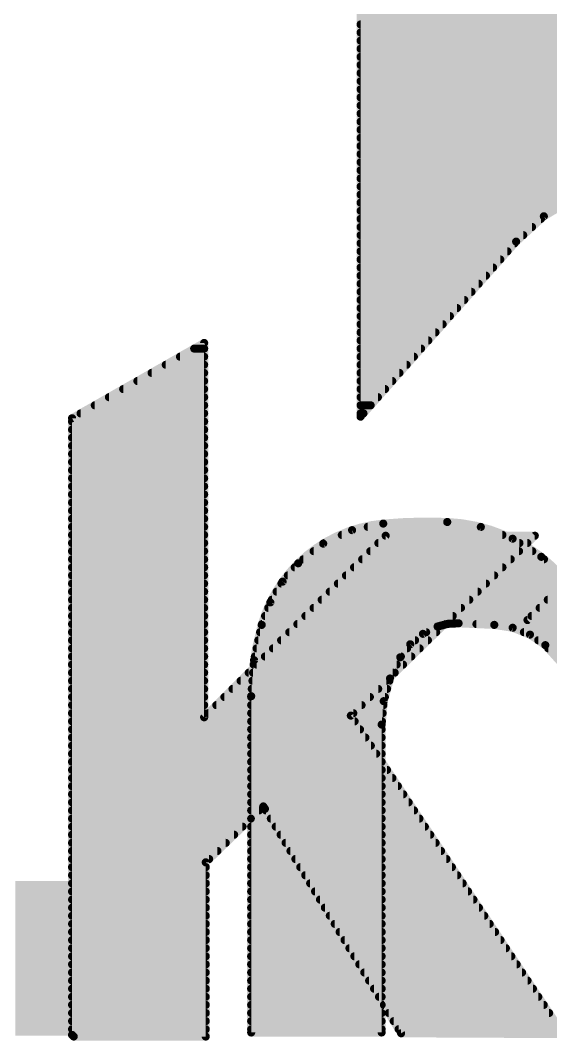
# Model space of a CAD drawing. Extents: x -19.1 to 53.5, y -15.6 to 59.8.
# Drawn here: x 23.036 to 24.698, y 53.381 to 56.579 of the extents above; entities that cross this region are included whole.
import ezdxf

# ---------------------------------------------------------------- set-up
doc = ezdxf.new("R2010")
doc.units = 0
doc.layers.add('21', color=41, linetype='CONTINUOUS')
doc.layers.add('22', color=40, linetype='CONTINUOUS')

# ---------------------------------------------------------------- blocks, each defined once
blk = doc.blocks.new('RECT')
blk.add_solid([(-0.5, -0.5), (0.5, -0.5), (-0.5, 0.5), (0.5, 0.5)])

msp = doc.modelspace()

# ---------------------------------------------------------------- linework, layer by layer
at = {"layer": '21', "const_width": 0.0254}
for points in [[(24.1021, 56.8528), (24.1021, 55.3364)], [(24.1021, 56.5912), (25.864, 56.5912)], [(24.1021, 56.5658), (25.8497, 56.5658)], [(24.1021, 56.5404), (25.8354, 56.5404)], [(24.1021, 56.515), (25.821, 56.515)], [(24.1021, 56.4896), (25.8067, 56.4896)], [(24.1021, 56.4642), (25.7924, 56.4642)], [(24.1021, 56.4388), (25.7769, 56.4388)], [(24.1021, 56.4134), (25.7566, 56.4134)], [(24.1021, 56.388), (25.7363, 56.388)], [(24.1021, 56.3626), (25.716, 56.3626)], [(24.1021, 56.3372), (25.6957, 56.3372)], [(24.1021, 56.3118), (25.6698, 56.3118)], [(24.1021, 56.2864), (25.6429, 56.2864)], [(24.1021, 56.261), (25.6159, 56.261)], [(24.1021, 56.2356), (25.5888, 56.2356)], [(24.1021, 56.2102), (25.5529, 56.2102)], [(24.1021, 56.1848), (25.5169, 56.1848)], [(24.1021, 56.1594), (25.4809, 56.1594)], [(24.1021, 56.134), (25.4321, 56.134)], [(24.1021, 56.1086), (25.38, 56.1086)], [(24.1021, 56.0832), (25.3109, 56.0832)], [(24.1021, 56.0578), (25.2199, 56.0578)], [(24.1021, 56.0324), (24.7987, 56.0324)], [(24.6765, 55.9646), (24.7777, 56.0248)], [(24.1021, 56.007), (24.7478, 56.007)], [(24.1021, 55.9816), (24.705, 55.9816)], [(24.1021, 55.9562), (24.6673, 55.9562)], [(24.5897, 55.8851), (24.6765, 55.9646)], [(24.1021, 55.9308), (24.6396, 55.9308)], [(24.1021, 55.9054), (24.6119, 55.9054)], [(24.1021, 55.3364), (24.5897, 55.8851)], [(24.1021, 55.88), (24.5852, 55.88)], [(24.1021, 55.8546), (24.5626, 55.8546)], [(24.1021, 55.8292), (24.54, 55.8292)], [(24.1021, 55.8038), (24.5175, 55.8038)], [(24.1021, 55.7784), (24.4949, 55.7784)], [(24.1021, 55.753), (24.4723, 55.753)], [(24.1021, 55.7276), (24.4497, 55.7276)], [(24.1021, 55.7022), (24.4272, 55.7022)], [(24.1021, 55.6768), (24.4046, 55.6768)], [(24.1021, 55.6514), (24.382, 55.6514)], [(24.1021, 55.626), (24.3595, 55.626)], [(24.1021, 55.6006), (24.3369, 55.6006)], [(24.1021, 55.5752), (24.3143, 55.5752)], [(23.1978, 55.3314), (23.6118, 55.5676)], [(23.5806, 55.5498), (23.6118, 55.5498)], [(23.6118, 55.5676), (23.6118, 54.3941)], [(24.1021, 55.5498), (24.2917, 55.5498)], [(23.5361, 55.5244), (23.6118, 55.5244)], [(24.1021, 55.5244), (24.2692, 55.5244)], [(23.447, 55.4736), (23.6118, 55.4736)], [(23.4916, 55.499), (23.6118, 55.499)], [(24.1021, 55.499), (24.2466, 55.499)], [(24.1021, 55.4736), (24.224, 55.4736)], [(23.4025, 55.4482), (23.6118, 55.4482)], [(24.1021, 55.4482), (24.2015, 55.4482)], [(23.358, 55.4228), (23.6118, 55.4228)], [(24.1021, 55.4228), (24.1789, 55.4228)], [(23.3135, 55.3974), (23.6118, 55.3974)], [(24.1021, 55.3974), (24.1563, 55.3974)], [(23.2244, 55.3466), (23.6118, 55.3466)], [(23.269, 55.372), (23.6118, 55.372)], [(24.1021, 55.372), (24.1337, 55.372)], [(24.1021, 55.3466), (24.1112, 55.3466)], [(23.1978, 53.3984), (23.1978, 55.3314)], [(23.1978, 55.3212), (23.6118, 55.3212)], [(23.1978, 55.2958), (23.6118, 55.2958)], [(23.1978, 55.2704), (23.6118, 55.2704)], [(23.1978, 55.245), (23.6118, 55.245)], [(23.1978, 55.2196), (23.6118, 55.2196)], [(23.1978, 55.1942), (23.6118, 55.1942)], [(23.1978, 55.1688), (23.6118, 55.1688)], [(23.1978, 55.1434), (23.6118, 55.1434)], [(23.1978, 55.118), (23.6118, 55.118)], [(23.1978, 55.0926), (23.6118, 55.0926)], [(23.1978, 55.0672), (23.6118, 55.0672)], [(23.1978, 55.0418), (23.6118, 55.0418)], [(23.1978, 55.0164), (23.6118, 55.0164)], [(23.1978, 54.991), (23.6118, 54.991)], [(23.1978, 54.9656), (23.6118, 54.9656)], [(23.6118, 54.3941), (24.1808, 54.9631)], [(24.6482, 54.9631), (24.0716, 54.3992)], [(24.1808, 54.9631), (24.6482, 54.9631)], [(24.6253, 54.6989), (24.892, 54.9656)], [(23.1978, 54.9402), (23.6118, 54.9402)], [(24.1579, 54.9402), (24.6248, 54.9402)], [(23.1978, 54.9148), (23.6118, 54.9148)], [(24.1325, 54.9148), (24.5988, 54.9148)], [(23.1978, 54.8894), (23.6118, 54.8894)], [(24.1071, 54.8894), (24.5728, 54.8894)], [(23.1978, 54.864), (23.6118, 54.864)], [(23.1978, 54.8386), (23.6118, 54.8386)], [(24.0563, 54.8386), (24.5209, 54.8386)], [(24.0817, 54.864), (24.5469, 54.864)], [(23.1978, 54.8132), (23.6118, 54.8132)], [(24.0309, 54.8132), (24.4949, 54.8132)], [(23.1978, 54.7878), (23.6118, 54.7878)], [(24.0055, 54.7878), (24.469, 54.7878)], [(23.1978, 54.7624), (23.6118, 54.7624)], [(23.9801, 54.7624), (24.443, 54.7624)], [(24.6888, 54.7624), (25.7404, 54.7624)], [(23.1978, 54.737), (23.6118, 54.737)], [(23.1978, 54.7116), (23.6118, 54.7116)], [(23.9293, 54.7116), (24.391, 54.7116)], [(23.9547, 54.737), (24.417, 54.737)], [(24.638, 54.7116), (25.7404, 54.7116)], [(24.6634, 54.737), (25.7404, 54.737)], [(23.1978, 54.6862), (23.6118, 54.6862)], [(23.9039, 54.6862), (24.3651, 54.6862)], [(25.0241, 54.6964), (24.6253, 54.6989)], [(23.1978, 54.6608), (23.6118, 54.6608)], [(23.8785, 54.6608), (24.3391, 54.6608)], [(23.1978, 54.6354), (23.6118, 54.6354)], [(23.1978, 54.61), (23.6118, 54.61)], [(23.8277, 54.61), (24.2872, 54.61)], [(23.8531, 54.6354), (24.3131, 54.6354)], [(23.1978, 54.5846), (23.6118, 54.5846)], [(23.8023, 54.5846), (24.2612, 54.5846)], [(23.1978, 54.5592), (23.6118, 54.5592)], [(23.7769, 54.5592), (24.2352, 54.5592)], [(23.1978, 54.5338), (23.6118, 54.5338)], [(23.7515, 54.5338), (24.2092, 54.5338)], [(23.1978, 54.5084), (23.6118, 54.5084)], [(23.1978, 54.483), (23.6118, 54.483)], [(23.7007, 54.483), (24.1573, 54.483)], [(23.7261, 54.5084), (24.1833, 54.5084)], [(23.1978, 54.4576), (23.6118, 54.4576)], [(23.6753, 54.4576), (24.1313, 54.4576)], [(23.1978, 54.4322), (23.6118, 54.4322)], [(23.6499, 54.4322), (24.1053, 54.4322)], [(23.1978, 54.4068), (23.6118, 54.4068)], [(23.6245, 54.4068), (24.0794, 54.4068)], [(24.0716, 54.3992), (24.7371, 53.401)], [(23.1978, 54.3814), (24.0835, 54.3814)], [(23.1978, 54.356), (24.1004, 54.356)], [(23.1978, 54.3306), (24.1173, 54.3306)], [(23.1978, 54.3052), (24.1343, 54.3052)], [(23.1978, 54.2798), (24.1512, 54.2798)], [(23.1978, 54.2544), (24.1681, 54.2544)], [(23.1978, 54.229), (24.1851, 54.229)], [(23.1978, 54.2036), (24.202, 54.2036)], [(23.1978, 54.1782), (24.2189, 54.1782)], [(23.1978, 54.1528), (24.2359, 54.1528)], [(23.1978, 54.1274), (24.2528, 54.1274)], [(23.1978, 54.102), (23.7842, 54.102)], [(23.7973, 54.1147), (23.6169, 53.9394)], [(23.8023, 54.1071), (23.7973, 54.1147)], [(24.2291, 53.4035), (23.8023, 54.1071)], [(23.8054, 54.102), (24.2697, 54.102)], [(23.1978, 54.0766), (23.7581, 54.0766)], [(23.8208, 54.0766), (24.2867, 54.0766)], [(23.1978, 54.0512), (23.732, 54.0512)], [(23.8362, 54.0512), (24.3036, 54.0512)], [(23.1978, 54.0258), (23.7058, 54.0258)], [(23.8516, 54.0258), (24.3205, 54.0258)], [(23.1978, 54.0004), (23.6797, 54.0004)], [(23.1978, 53.975), (23.6535, 53.975)], [(23.867, 54.0004), (24.3375, 54.0004)], [(23.8824, 53.975), (24.3544, 53.975)], [(23.1978, 53.9496), (23.6274, 53.9496)], [(23.6169, 53.9394), (23.6169, 53.3933)], [(23.8978, 53.9496), (24.3713, 53.9496)], [(23.1978, 53.9242), (23.6169, 53.9242)], [(23.9132, 53.9242), (24.3883, 53.9242)], [(23.1978, 53.8988), (23.6169, 53.8988)], [(23.9287, 53.8988), (24.4052, 53.8988)], [(23.1978, 53.8734), (23.6169, 53.8734)], [(23.1978, 53.848), (23.6169, 53.848)], [(23.9441, 53.8734), (24.4222, 53.8734)], [(23.9595, 53.848), (24.4391, 53.848)], [(23.1978, 53.8226), (23.6169, 53.8226)], [(23.9749, 53.8226), (24.456, 53.8226)], [(23.1978, 53.7972), (23.6169, 53.7972)], [(23.9903, 53.7972), (24.473, 53.7972)], [(23.1978, 53.7718), (23.6169, 53.7718)], [(23.1978, 53.7464), (23.6169, 53.7464)], [(24.0057, 53.7718), (24.4899, 53.7718)], [(24.0211, 53.7464), (24.5068, 53.7464)], [(23.1978, 53.721), (23.6169, 53.721)], [(24.0365, 53.721), (24.5238, 53.721)], [(23.1978, 53.6956), (23.6169, 53.6956)], [(24.0519, 53.6956), (24.5407, 53.6956)], [(23.1978, 53.6702), (23.6169, 53.6702)], [(24.0673, 53.6702), (24.5576, 53.6702)], [(23.1978, 53.6448), (23.6169, 53.6448)], [(23.1978, 53.6194), (23.6169, 53.6194)], [(24.0827, 53.6448), (24.5746, 53.6448)], [(24.0981, 53.6194), (24.5915, 53.6194)], [(23.1978, 53.594), (23.6169, 53.594)], [(24.1135, 53.594), (24.6084, 53.594)], [(23.1978, 53.5686), (23.6169, 53.5686)], [(24.129, 53.5686), (24.6254, 53.5686)], [(23.1978, 53.5432), (23.6169, 53.5432)], [(24.1444, 53.5432), (24.6423, 53.5432)], [(23.1978, 53.5178), (23.6169, 53.5178)], [(23.1978, 53.4924), (23.6169, 53.4924)], [(24.1598, 53.5178), (24.6592, 53.5178)], [(24.1752, 53.4924), (24.6762, 53.4924)], [(23.1978, 53.467), (23.6169, 53.467)], [(24.1906, 53.467), (24.6931, 53.467)], [(23.1978, 53.4416), (23.6169, 53.4416)], [(24.206, 53.4416), (24.71, 53.4416)], [(23.1978, 53.4162), (23.6169, 53.4162)], [(23.2029, 53.3933), (23.1978, 53.3984)], [(24.2214, 53.4162), (24.727, 53.4162)], [(24.7371, 53.401), (24.2291, 53.4035)], [(23.6169, 53.3933), (23.2029, 53.3933)]]:
    msp.add_lwpolyline(points, dxfattribs=at)
at = {"layer": '21', "const_width": 0.0127}
for points in [[(24.1021, 56.5722, 1), (24.1021, 56.5595)], [(24.1021, 56.5468, 1), (24.1021, 56.5341)], [(24.1021, 56.5213, 1), (24.1021, 56.5087)], [(24.1021, 56.496, 1), (24.1021, 56.4833)], [(24.1021, 56.4706, 1), (24.1021, 56.4579)], [(24.1021, 56.4451, 1), (24.1021, 56.4325)], [(24.1021, 56.4198, 1), (24.1021, 56.4071)], [(24.1021, 56.3944, 1), (24.1021, 56.3817)], [(24.1021, 56.3689, 1), (24.1021, 56.3563)], [(24.1021, 56.3436, 1), (24.1021, 56.3309)], [(24.1021, 56.3182, 1), (24.1021, 56.3055)], [(24.1021, 56.2927, 1), (24.1021, 56.2801)], [(24.1021, 56.2674, 1), (24.1021, 56.2547)], [(24.1021, 56.242, 1), (24.1021, 56.2293)], [(24.1021, 56.2165, 1), (24.1021, 56.2039)], [(24.1021, 56.1912, 1), (24.1021, 56.1785)], [(24.1021, 56.1658, 1), (24.1021, 56.1531)], [(24.1021, 56.1403, 1), (24.1021, 56.1277)], [(24.1021, 56.115, 1), (24.1021, 56.1023)], [(24.1021, 56.0896, 1), (24.1021, 56.0769)], [(24.1021, 56.0641, 1), (24.1021, 56.0515)], [(24.1021, 56.0388, 1), (24.1021, 56.0261)], [(24.1021, 56.0134, 1), (24.1021, 56.0007)], [(24.1021, 55.9879, 1), (24.1021, 55.9753)], [(24.1021, 55.9626, 1), (24.1021, 55.9499)], [(24.6673, 55.9499, 1), (24.6673, 55.9626)], [(24.6733, 55.9701, 1), (24.6798, 55.9592)], [(24.6808, 55.9599, 1), (24.6722, 55.9693)], [(24.1021, 55.9372, 1), (24.1021, 55.9245)], [(24.6396, 55.9245, 1), (24.6396, 55.9372)], [(24.1021, 55.9117, 1), (24.1021, 55.8991)], [(24.6119, 55.8991, 1), (24.6119, 55.9117)], [(24.1021, 55.8864, 1), (24.1021, 55.8737)], [(24.5854, 55.8898, 1), (24.594, 55.8804)], [(24.5944, 55.8809, 1), (24.585, 55.8893)], [(24.5852, 55.8737, 1), (24.5852, 55.8864)], [(24.1021, 55.861, 1), (24.1021, 55.8483)], [(24.1021, 55.8355, 1), (24.1021, 55.8229)], [(24.54, 55.8229, 1), (24.54, 55.8355)], [(24.5626, 55.8483, 1), (24.5626, 55.861)], [(24.1021, 55.8102, 1), (24.1021, 55.7975)], [(24.5175, 55.7975, 1), (24.5175, 55.8102)], [(24.1021, 55.7848, 1), (24.1021, 55.7721)], [(24.4949, 55.7721, 1), (24.4949, 55.7848)], [(24.1021, 55.7593, 1), (24.1021, 55.7467)], [(24.4723, 55.7467, 1), (24.4723, 55.7593)], [(24.1021, 55.734, 1), (24.1021, 55.7213)], [(24.1021, 55.7086, 1), (24.1021, 55.6959)], [(24.4272, 55.6959, 1), (24.4272, 55.7086)], [(24.4497, 55.7213, 1), (24.4497, 55.734)], [(24.1021, 55.6831, 1), (24.1021, 55.6705)], [(24.4046, 55.6705, 1), (24.4046, 55.6831)], [(24.1021, 55.6578, 1), (24.1021, 55.6451)], [(24.382, 55.6451, 1), (24.382, 55.6578)], [(24.1021, 55.6324, 1), (24.1021, 55.6197)], [(24.1021, 55.6069, 1), (24.1021, 55.5943)], [(24.3369, 55.5943, 1), (24.3369, 55.6069)], [(24.3595, 55.6197, 1), (24.3595, 55.6324)], [(24.1021, 55.5816, 1), (24.1021, 55.5689)], [(24.3143, 55.5689, 1), (24.3143, 55.5816)], [(23.5806, 55.5562, 1), (23.5806, 55.5435)], [(23.6182, 55.5676, 1), (23.6055, 55.5676)], [(23.6149, 55.5621, 1), (23.6087, 55.5731)], [(23.6118, 55.5435, 1), (23.6118, 55.5562)], [(24.1021, 55.5562, 1), (24.1021, 55.5435)], [(24.2917, 55.5435, 1), (24.2917, 55.5562)], [(23.5361, 55.5307, 1), (23.5361, 55.5181)], [(23.6118, 55.5181, 1), (23.6118, 55.5307)], [(24.1021, 55.5307, 1), (24.1021, 55.5181)], [(24.2692, 55.5181, 1), (24.2692, 55.5307)], [(23.447, 55.48, 1), (23.447, 55.4673)], [(23.4916, 55.5053, 1), (23.4916, 55.4927)], [(23.6118, 55.4927, 1), (23.6118, 55.5053)], [(23.6118, 55.4673, 1), (23.6118, 55.48)], [(24.1021, 55.5053, 1), (24.1021, 55.4927)], [(24.1021, 55.48, 1), (24.1021, 55.4673)], [(24.224, 55.4673, 1), (24.224, 55.48)], [(24.2466, 55.4927, 1), (24.2466, 55.5053)], [(23.4025, 55.4545, 1), (23.4025, 55.4419)], [(23.6118, 55.4419, 1), (23.6118, 55.4545)], [(24.1021, 55.4545, 1), (24.1021, 55.4419)], [(24.2015, 55.4419, 1), (24.2015, 55.4545)], [(23.358, 55.4291, 1), (23.358, 55.4165)], [(23.6118, 55.4165, 1), (23.6118, 55.4291)], [(24.1021, 55.4291, 1), (24.1021, 55.4165)], [(24.1789, 55.4165, 1), (24.1789, 55.4291)], [(23.3135, 55.4038, 1), (23.3135, 55.3911)], [(23.6118, 55.3911, 1), (23.6118, 55.4038)], [(24.1021, 55.4038, 1), (24.1021, 55.3911)], [(24.1563, 55.3911, 1), (24.1563, 55.4038)], [(23.2244, 55.3529, 1), (23.2244, 55.3403)], [(23.269, 55.3783, 1), (23.269, 55.3657)], [(23.6118, 55.3657, 1), (23.6118, 55.3783)], [(23.6118, 55.3403, 1), (23.6118, 55.3529)], [(24.1021, 55.3783, 1), (24.1021, 55.3657)], [(24.1021, 55.3529, 1), (24.1021, 55.3403)], [(24.1112, 55.3403, 1), (24.1112, 55.3529)], [(24.1337, 55.3657, 1), (24.1337, 55.3783)], [(23.2042, 55.3314, 1), (23.1914, 55.3314)], [(23.1947, 55.3369, 1), (23.2009, 55.3259)], [(23.1978, 55.3276, 1), (23.1978, 55.3149)], [(23.6118, 55.3149, 1), (23.6118, 55.3276)], [(24.0957, 55.3364, 1), (24.1085, 55.3364)], [(24.0974, 55.3406, 1), (24.1068, 55.3322)], [(23.1978, 55.3021, 1), (23.1978, 55.2895)], [(23.6118, 55.2895, 1), (23.6118, 55.3021)], [(23.1978, 55.2767, 1), (23.1978, 55.2641)], [(23.6118, 55.2641, 1), (23.6118, 55.2767)], [(23.1978, 55.2514, 1), (23.1978, 55.2387)], [(23.1978, 55.2259, 1), (23.1978, 55.2133)], [(23.6118, 55.2387, 1), (23.6118, 55.2514)], [(23.6118, 55.2133, 1), (23.6118, 55.2259)], [(23.1978, 55.2005, 1), (23.1978, 55.1879)], [(23.6118, 55.1879, 1), (23.6118, 55.2005)], [(23.1978, 55.1752, 1), (23.1978, 55.1625)], [(23.6118, 55.1625, 1), (23.6118, 55.1752)], [(23.1978, 55.1497, 1), (23.1978, 55.1371)], [(23.6118, 55.1371, 1), (23.6118, 55.1497)], [(23.1978, 55.099, 1), (23.1978, 55.0863)], [(23.1978, 55.1243, 1), (23.1978, 55.1117)], [(23.6118, 55.1117, 1), (23.6118, 55.1243)], [(23.6118, 55.0863, 1), (23.6118, 55.099)], [(23.1978, 55.0735, 1), (23.1978, 55.0609)], [(23.6118, 55.0609, 1), (23.6118, 55.0735)], [(23.1978, 55.0481, 1), (23.1978, 55.0355)], [(23.6118, 55.0355, 1), (23.6118, 55.0481)], [(23.1978, 55.0228, 1), (23.1978, 55.0101)], [(23.6118, 55.0101, 1), (23.6118, 55.0228)], [(23.1978, 54.9973, 1), (23.1978, 54.9847)], [(23.1978, 54.9719, 1), (23.1978, 54.9593)], [(23.6118, 54.9847, 1), (23.6118, 54.9973)], [(23.6118, 54.9593, 1), (23.6118, 54.9719)], [(24.1808, 54.9695, 1), (24.1808, 54.9568)], [(24.1853, 54.9586, 1), (24.1763, 54.9676)], [(24.6526, 54.9586, 1), (24.6438, 54.9676)], [(24.6482, 54.9568, 1), (24.6482, 54.9695)], [(23.1978, 54.9466, 1), (23.1978, 54.9339)], [(23.6118, 54.9339, 1), (23.6118, 54.9466)], [(24.1579, 54.9466, 1), (24.1579, 54.9339)], [(24.6248, 54.9339, 1), (24.6248, 54.9466)], [(23.1978, 54.9211, 1), (23.1978, 54.9085)], [(23.6118, 54.9085, 1), (23.6118, 54.9211)], [(24.1325, 54.9211, 1), (24.1325, 54.9085)], [(24.5988, 54.9085, 1), (24.5988, 54.9211)], [(23.1978, 54.8957, 1), (23.1978, 54.8831)], [(23.6118, 54.8831, 1), (23.6118, 54.8957)], [(24.1071, 54.8957, 1), (24.1071, 54.8831)], [(24.5728, 54.8831, 1), (24.5728, 54.8957)], [(23.1978, 54.8704, 1), (23.1978, 54.8577)], [(23.1978, 54.8449, 1), (23.1978, 54.8323)], [(23.6118, 54.8577, 1), (23.6118, 54.8704)], [(23.6118, 54.8323, 1), (23.6118, 54.8449)], [(24.0563, 54.8449, 1), (24.0563, 54.8323)], [(24.0817, 54.8704, 1), (24.0817, 54.8577)], [(24.5209, 54.8323, 1), (24.5209, 54.8449)], [(24.5469, 54.8577, 1), (24.5469, 54.8704)], [(23.1978, 54.8195, 1), (23.1978, 54.8069)], [(23.6118, 54.8069, 1), (23.6118, 54.8195)], [(24.0309, 54.8195, 1), (24.0309, 54.8069)], [(24.4949, 54.8069, 1), (24.4949, 54.8195)], [(23.1978, 54.7942, 1), (23.1978, 54.7815)], [(23.6118, 54.7815, 1), (23.6118, 54.7942)], [(24.0055, 54.7942, 1), (24.0055, 54.7815)], [(24.469, 54.7815, 1), (24.469, 54.7942)], [(23.1978, 54.7687, 1), (23.1978, 54.7561)], [(23.6118, 54.7561, 1), (23.6118, 54.7687)], [(23.9801, 54.7687, 1), (23.9801, 54.7561)], [(24.443, 54.7561, 1), (24.443, 54.7687)], [(24.6888, 54.7687, 1), (24.6888, 54.7561)], [(23.1978, 54.718, 1), (23.1978, 54.7053)], [(23.1978, 54.7433, 1), (23.1978, 54.7307)], [(23.6118, 54.7307, 1), (23.6118, 54.7433)], [(23.6118, 54.7053, 1), (23.6118, 54.718)], [(23.9293, 54.718, 1), (23.9293, 54.7053)], [(23.9547, 54.7433, 1), (23.9547, 54.7307)], [(24.391, 54.7053, 1), (24.391, 54.718)], [(24.417, 54.7307, 1), (24.417, 54.7433)], [(24.638, 54.718, 1), (24.638, 54.7053)], [(24.6634, 54.7433, 1), (24.6634, 54.7307)], [(23.1978, 54.6925, 1), (23.1978, 54.6799)], [(23.6118, 54.6799, 1), (23.6118, 54.6925)], [(23.9039, 54.6925, 1), (23.9039, 54.6799)], [(24.3651, 54.6799, 1), (24.3651, 54.6925)], [(24.6253, 54.7052, 1), (24.6253, 54.6926)], [(24.6208, 54.7034, 1), (24.6298, 54.6944)], [(23.1978, 54.6671, 1), (23.1978, 54.6545)], [(23.6118, 54.6545, 1), (23.6118, 54.6671)], [(23.8785, 54.6671, 1), (23.8785, 54.6545)], [(24.3391, 54.6545, 1), (24.3391, 54.6671)], [(23.1978, 54.6418, 1), (23.1978, 54.6291)], [(23.1978, 54.6163, 1), (23.1978, 54.6037)], [(23.6118, 54.6291, 1), (23.6118, 54.6418)], [(23.6118, 54.6037, 1), (23.6118, 54.6163)], [(23.8277, 54.6163, 1), (23.8277, 54.6037)], [(23.8531, 54.6418, 1), (23.8531, 54.6291)], [(24.2872, 54.6037, 1), (24.2872, 54.6163)], [(24.3131, 54.6291, 1), (24.3131, 54.6418)], [(23.1978, 54.5909, 1), (23.1978, 54.5783)], [(23.6118, 54.5783, 1), (23.6118, 54.5909)], [(23.8023, 54.5909, 1), (23.8023, 54.5783)], [(24.2612, 54.5783, 1), (24.2612, 54.5909)], [(23.1978, 54.5656, 1), (23.1978, 54.5529)], [(23.6118, 54.5529, 1), (23.6118, 54.5656)], [(23.7769, 54.5656, 1), (23.7769, 54.5529)], [(24.2352, 54.5529, 1), (24.2352, 54.5656)], [(23.1978, 54.5401, 1), (23.1978, 54.5275)], [(23.6118, 54.5275, 1), (23.6118, 54.5401)], [(23.7515, 54.5401, 1), (23.7515, 54.5275)], [(24.2092, 54.5275, 1), (24.2092, 54.5401)], [(23.1978, 54.4894, 1), (23.1978, 54.4767)], [(23.1978, 54.5147, 1), (23.1978, 54.5021)], [(23.6118, 54.5021, 1), (23.6118, 54.5147)], [(23.6118, 54.4767, 1), (23.6118, 54.4894)], [(23.7007, 54.4894, 1), (23.7007, 54.4767)], [(23.7261, 54.5147, 1), (23.7261, 54.5021)], [(24.1573, 54.4767, 1), (24.1573, 54.4894)], [(24.1833, 54.5021, 1), (24.1833, 54.5147)], [(23.1978, 54.4639, 1), (23.1978, 54.4513)], [(23.6118, 54.4513, 1), (23.6118, 54.4639)], [(23.6753, 54.4639, 1), (23.6753, 54.4513)], [(24.1313, 54.4513, 1), (24.1313, 54.4639)], [(23.1978, 54.4385, 1), (23.1978, 54.4259)], [(23.6118, 54.4259, 1), (23.6118, 54.4385)], [(23.6499, 54.4385, 1), (23.6499, 54.4259)], [(24.1053, 54.4259, 1), (24.1053, 54.4385)], [(23.1978, 54.4132, 1), (23.1978, 54.4005)], [(23.6073, 54.3986, 1), (23.6163, 54.3896)], [(23.6055, 54.3941, 1), (23.6182, 54.3941)], [(23.6118, 54.4005, 1), (23.6118, 54.4132)], [(23.6245, 54.4132, 1), (23.6245, 54.4005)], [(24.0769, 54.4027, 1), (24.0663, 54.3957)], [(24.0672, 54.4037, 1), (24.076, 54.3947)], [(24.0794, 54.4005, 1), (24.0794, 54.4132)], [(23.1978, 54.3877, 1), (23.1978, 54.3751)], [(23.1978, 54.3623, 1), (23.1978, 54.3497)], [(24.0835, 54.3751, 1), (24.0835, 54.3877)], [(24.1004, 54.3497, 1), (24.1004, 54.3623)], [(23.1978, 54.337, 1), (23.1978, 54.3243)], [(24.1173, 54.3243, 1), (24.1173, 54.337)], [(23.1978, 54.3115, 1), (23.1978, 54.2989)], [(24.1343, 54.2989, 1), (24.1343, 54.3115)], [(23.1978, 54.2861, 1), (23.1978, 54.2735)], [(24.1512, 54.2735, 1), (24.1512, 54.2861)], [(23.1978, 54.2608, 1), (23.1978, 54.2481)], [(23.1978, 54.2353, 1), (23.1978, 54.2227)], [(24.1681, 54.2481, 1), (24.1681, 54.2608)], [(24.1851, 54.2227, 1), (24.1851, 54.2353)], [(23.1978, 54.2099, 1), (23.1978, 54.1973)], [(24.202, 54.1973, 1), (24.202, 54.2099)], [(23.1978, 54.1846, 1), (23.1978, 54.1719)], [(24.2189, 54.1719, 1), (24.2189, 54.1846)], [(23.1978, 54.1591, 1), (23.1978, 54.1465)], [(24.2359, 54.1465, 1), (24.2359, 54.1591)], [(23.1978, 54.1084, 1), (23.1978, 54.0957)], [(23.1978, 54.1337, 1), (23.1978, 54.1211)], [(23.7842, 54.0957, 1), (23.7842, 54.1084)], [(23.8026, 54.1182, 1), (23.792, 54.1112)], [(23.8017, 54.1101, 1), (23.7929, 54.1193)], [(23.8077, 54.1104, 1), (23.7969, 54.1038)], [(23.797, 54.1036, 1), (23.8076, 54.1106)], [(23.8054, 54.1084, 1), (23.8054, 54.0957)], [(24.2528, 54.1211, 1), (24.2528, 54.1337)], [(24.2697, 54.0957, 1), (24.2697, 54.1084)], [(23.1978, 54.0829, 1), (23.1978, 54.0703)], [(23.7581, 54.0703, 1), (23.7581, 54.0829)], [(23.8208, 54.0829, 1), (23.8208, 54.0703)], [(24.2867, 54.0703, 1), (24.2867, 54.0829)], [(23.1978, 54.0575, 1), (23.1978, 54.0449)], [(23.732, 54.0449, 1), (23.732, 54.0575)], [(23.8362, 54.0575, 1), (23.8362, 54.0449)], [(24.3036, 54.0449, 1), (24.3036, 54.0575)], [(23.1978, 54.0322, 1), (23.1978, 54.0195)], [(23.7058, 54.0195, 1), (23.7058, 54.0322)], [(23.8516, 54.0322, 1), (23.8516, 54.0195)], [(24.3205, 54.0195, 1), (24.3205, 54.0322)], [(23.1978, 54.0067, 1), (23.1978, 53.9941)], [(23.1978, 53.9813, 1), (23.1978, 53.9687)], [(23.6535, 53.9687, 1), (23.6535, 53.9813)], [(23.6797, 53.9941, 1), (23.6797, 54.0067)], [(23.867, 54.0067, 1), (23.867, 53.9941)], [(23.8824, 53.9813, 1), (23.8824, 53.9687)], [(24.3375, 53.9941, 1), (24.3375, 54.0067)], [(24.3544, 53.9687, 1), (24.3544, 53.9813)], [(23.1978, 53.956, 1), (23.1978, 53.9433)], [(23.6233, 53.9394, 1), (23.6105, 53.9394)], [(23.6125, 53.944, 1), (23.6213, 53.9348)], [(23.6274, 53.9433, 1), (23.6274, 53.956)], [(23.8978, 53.956, 1), (23.8978, 53.9433)], [(24.3713, 53.9433, 1), (24.3713, 53.956)], [(23.1978, 53.9306, 1), (23.1978, 53.9179)], [(23.6169, 53.9179, 1), (23.6169, 53.9306)], [(23.9132, 53.9306, 1), (23.9132, 53.9179)], [(24.3883, 53.9179, 1), (24.3883, 53.9306)], [(23.1978, 53.9051, 1), (23.1978, 53.8925)], [(23.6169, 53.8925, 1), (23.6169, 53.9051)], [(23.9287, 53.9051, 1), (23.9287, 53.8925)], [(24.4052, 53.8925, 1), (24.4052, 53.9051)], [(23.1978, 53.8798, 1), (23.1978, 53.8671)], [(23.1978, 53.8544, 1), (23.1978, 53.8417)], [(23.6169, 53.8671, 1), (23.6169, 53.8798)], [(23.6169, 53.8417, 1), (23.6169, 53.8544)], [(23.9441, 53.8798, 1), (23.9441, 53.8671)], [(23.9595, 53.8544, 1), (23.9595, 53.8417)], [(24.4222, 53.8671, 1), (24.4222, 53.8798)], [(24.4391, 53.8417, 1), (24.4391, 53.8544)], [(23.1978, 53.8289, 1), (23.1978, 53.8163)], [(23.6169, 53.8163, 1), (23.6169, 53.8289)], [(23.9749, 53.8289, 1), (23.9749, 53.8163)], [(24.456, 53.8163, 1), (24.456, 53.8289)], [(23.1978, 53.8036, 1), (23.1978, 53.7909)], [(23.6169, 53.7909, 1), (23.6169, 53.8036)], [(23.9903, 53.8036, 1), (23.9903, 53.7909)], [(24.473, 53.7909, 1), (24.473, 53.8036)], [(23.1978, 53.7782, 1), (23.1978, 53.7655)], [(23.1978, 53.7527, 1), (23.1978, 53.7401)], [(23.6169, 53.7655, 1), (23.6169, 53.7782)], [(23.6169, 53.7401, 1), (23.6169, 53.7527)], [(24.0057, 53.7782, 1), (24.0057, 53.7655)], [(24.0211, 53.7527, 1), (24.0211, 53.7401)], [(24.4899, 53.7655, 1), (24.4899, 53.7782)], [(24.5068, 53.7401, 1), (24.5068, 53.7527)], [(23.1978, 53.7274, 1), (23.1978, 53.7147)], [(23.6169, 53.7147, 1), (23.6169, 53.7274)], [(24.0365, 53.7274, 1), (24.0365, 53.7147)], [(24.5238, 53.7147, 1), (24.5238, 53.7274)], [(23.1978, 53.702, 1), (23.1978, 53.6893)], [(23.6169, 53.6893, 1), (23.6169, 53.702)], [(24.0519, 53.702, 1), (24.0519, 53.6893)], [(24.5407, 53.6893, 1), (24.5407, 53.702)], [(23.1978, 53.6765, 1), (23.1978, 53.6639)], [(23.6169, 53.6639, 1), (23.6169, 53.6765)], [(24.0673, 53.6765, 1), (24.0673, 53.6639)], [(24.5576, 53.6639, 1), (24.5576, 53.6765)], [(23.1978, 53.6512, 1), (23.1978, 53.6385)], [(23.1978, 53.6258, 1), (23.1978, 53.6131)], [(23.6169, 53.6385, 1), (23.6169, 53.6512)], [(23.6169, 53.6131, 1), (23.6169, 53.6258)], [(24.0827, 53.6512, 1), (24.0827, 53.6385)], [(24.0981, 53.6258, 1), (24.0981, 53.6131)], [(24.5746, 53.6385, 1), (24.5746, 53.6512)], [(24.5915, 53.6131, 1), (24.5915, 53.6258)], [(23.1978, 53.6003, 1), (23.1978, 53.5877)], [(23.6169, 53.5877, 1), (23.6169, 53.6003)], [(24.1135, 53.6003, 1), (24.1135, 53.5877)], [(24.6084, 53.5877, 1), (24.6084, 53.6003)], [(23.1978, 53.575, 1), (23.1978, 53.5623)], [(23.6169, 53.5623, 1), (23.6169, 53.575)], [(24.129, 53.575, 1), (24.129, 53.5623)], [(24.6254, 53.5623, 1), (24.6254, 53.575)], [(23.1978, 53.5496, 1), (23.1978, 53.5369)], [(23.6169, 53.5369, 1), (23.6169, 53.5496)], [(24.1444, 53.5496, 1), (24.1444, 53.5369)], [(24.6423, 53.5369, 1), (24.6423, 53.5496)], [(23.1978, 53.4988, 1), (23.1978, 53.4861)], [(23.1978, 53.5241, 1), (23.1978, 53.5115)], [(23.6169, 53.5115, 1), (23.6169, 53.5241)], [(23.6169, 53.4861, 1), (23.6169, 53.4988)], [(24.1598, 53.5241, 1), (24.1598, 53.5115)], [(24.1752, 53.4988, 1), (24.1752, 53.4861)], [(24.6592, 53.5115, 1), (24.6592, 53.5241)], [(24.6762, 53.4861, 1), (24.6762, 53.4988)], [(23.1978, 53.4734, 1), (23.1978, 53.4607)], [(23.6169, 53.4607, 1), (23.6169, 53.4734)], [(24.1906, 53.4734, 1), (24.1906, 53.4607)], [(24.6931, 53.4607, 1), (24.6931, 53.4734)], [(23.1978, 53.4479, 1), (23.1978, 53.4353)], [(23.6169, 53.4353, 1), (23.6169, 53.4479)], [(24.206, 53.4479, 1), (24.206, 53.4353)], [(23.1978, 53.4226, 1), (23.1978, 53.4099)], [(23.2023, 53.4029, 1), (23.1933, 53.3939)], [(23.6169, 53.4099, 1), (23.6169, 53.4226)], [(24.2214, 53.4226, 1), (24.2214, 53.4099)], [(24.2291, 53.4098, 1), (24.2291, 53.3972)], [(24.2237, 53.4002, 1), (24.2345, 53.4068)], [(23.1914, 53.3984, 1), (23.2042, 53.3984)], [(23.2029, 53.3997, 1), (23.2029, 53.387)], [(23.1984, 53.3888, 1), (23.2074, 53.3978)], [(23.6105, 53.3933, 1), (23.6233, 53.3933)], [(23.6169, 53.387, 1), (23.6169, 53.3997)]]:
    msp.add_lwpolyline(points, format="xyb", dxfattribs=at)
at = {"layer": '22'}
for points, const_width in [([(24.1732, 55.0012, 0.1741), (23.9065, 54.8767)], 0.0254), ([(24.3738, 55.0062, 0.0335), (24.1732, 55.0012)], 0.0254), ([(24.173, 55.0075, 1), (24.1734, 54.9949)], 0.0127), ([(24.1726, 55.0075, 1), (24.1738, 54.9949)], 0.0127), ([(24.1745, 54.995, 1), (24.1719, 55.0074)], 0.0127), ([(24.1738, 54.9949, 1), (24.1726, 55.0075)], 0.0127), ([(24.3747, 55.0125, 1), (24.3729, 54.9999)], 0.0127), ([(24.6685, 54.897, 0.1577), (24.3738, 55.0062)], 0.0254), ([(24.3741, 55.0125, 1), (24.3735, 54.9999)], 0.0127), ([(24.3735, 54.9999, 1), (24.3741, 55.0125)], 0.0127), ([(24.374, 54.9999, 1), (24.3736, 55.0125)], 0.0127), ([(24.0432, 54.9719, 1), (24.0432, 54.9593)], 0.0127), ([(24.0742, 54.9869, 1), (24.0768, 54.9745)], 0.0127), ([(24.0782, 54.9749, 1), (24.0728, 54.9864)], 0.0127), ([(24.1246, 54.9973, 1), (24.1246, 54.9847)], 0.0127), ([(24.4812, 54.9967, 1), (24.4768, 54.9848)], 0.0127), ([(24.477, 54.9847, 1), (24.477, 54.9973)], 0.0127), ([(24.478, 54.9844, 1), (24.4799, 54.997)], 0.0127), ([(24.5467, 54.9593, 1), (24.5467, 54.9719)], 0.0127), ([(23.9823, 54.9442, 1), (23.9877, 54.9327)], 0.0127), ([(23.9889, 54.9334, 1), (23.9811, 54.9434)], 0.0127), ([(23.9888, 54.9466, 1), (23.9888, 54.9339)], 0.0127), ([(24.582, 54.9591, 1), (24.5752, 54.9484)], 0.0127), ([(24.5764, 54.9478, 1), (24.5808, 54.9597)], 0.0127), ([(24.6001, 54.9339, 1), (24.6001, 54.9466)], 0.0127), ([(23.9549, 54.9211, 1), (23.9549, 54.9085)], 0.0127), ([(24.6403, 54.9085, 1), (24.6403, 54.9211)], 0.0127), ([(24.6728, 54.9017, 1), (24.6642, 54.8923)], 0.0127), ([(24.7548, 54.8081, 0.0664), (24.6685, 54.897)], 0.0254), ([(24.6724, 54.902, 1), (24.6646, 54.892)], 0.0127), ([(23.9065, 54.8767, 0.1281), (23.7922, 54.6837)], 0.0254), ([(23.9026, 54.8817, 1), (23.9104, 54.8717)], 0.0127), ([(23.902, 54.8812, 1), (23.911, 54.8722)], 0.0127), ([(23.9113, 54.8726, 1), (23.9017, 54.8808)], 0.0127), ([(23.911, 54.8722, 1), (23.902, 54.8812)], 0.0127), ([(23.9226, 54.8957, 1), (23.9226, 54.8831)], 0.0127), ([(24.6646, 54.892, 1), (24.6724, 54.902)], 0.0127), ([(24.6651, 54.8916, 1), (24.6719, 54.9024)], 0.0127), ([(24.6769, 54.8831, 1), (24.6769, 54.8957)], 0.0127), ([(23.8741, 54.8449, 1), (23.8741, 54.8323)], 0.0127), ([(23.8957, 54.8704, 1), (23.8957, 54.8577)], 0.0127), ([(23.8541, 54.8195, 1), (23.8541, 54.8069)], 0.0127), ([(23.8528, 54.8233, 1), (23.8624, 54.8151)], 0.0127), ([(23.8631, 54.8159, 1), (23.8521, 54.8224)], 0.0127), ([(23.839, 54.7942, 1), (23.839, 54.7815)], 0.0127), ([(23.8137, 54.7575, 1), (23.8246, 54.751)], 0.0127), ([(23.8251, 54.752, 1), (23.8132, 54.7565)], 0.0127), ([(23.824, 54.7687, 1), (23.824, 54.7561)], 0.0127), ([(23.8029, 54.718, 1), (23.8029, 54.7053)], 0.0127), ([(23.8126, 54.7433, 1), (23.8126, 54.7307)], 0.0127), ([(23.7922, 54.6837, 0.0668), (23.7592, 54.4601)], 0.0254), ([(23.7863, 54.686, 1), (23.7981, 54.6814)], 0.0127), ([(23.7861, 54.6855, 1), (23.7983, 54.6819)], 0.0127), ([(23.7984, 54.6824, 1), (23.786, 54.685)], 0.0127), ([(23.7983, 54.6819, 1), (23.7861, 54.6855)], 0.0127), ([(23.7932, 54.6925, 1), (23.7932, 54.6799)], 0.0127), ([(24.3434, 54.6786, 0.1719), (24.2265, 54.5821)], 0.0254), ([(24.3418, 54.6848, 1), (24.345, 54.6724)], 0.0127), ([(24.4094, 54.6887, 0.0992), (24.3434, 54.6786)], 0.0254), ([(24.3412, 54.6846, 1), (24.3456, 54.6726)], 0.0127), ([(24.3462, 54.6729, 1), (24.3406, 54.6843)], 0.0127), ([(24.3456, 54.6726, 1), (24.3412, 54.6846)], 0.0127), ([(24.3756, 54.6933, 1), (24.3762, 54.6806)], 0.0127), ([(24.3731, 54.6799, 1), (24.3731, 54.6925)], 0.0127), ([(24.3775, 54.6808, 1), (24.3743, 54.6931)], 0.0127), ([(24.4097, 54.695, 1), (24.4091, 54.6824)], 0.0127), ([(24.4094, 54.6887, 0.0006), (24.5212, 54.6837)], 0.0254), ([(24.4097, 54.695, 1), (24.4091, 54.6824)], 0.0127), ([(24.4097, 54.6824, 1), (24.4091, 54.695)], 0.0127), ([(24.4091, 54.6824, 1), (24.4097, 54.695)], 0.0127), ([(24.4653, 54.6925, 1), (24.4653, 54.6799)], 0.0127), ([(24.5222, 54.69, 1), (24.5202, 54.6774)], 0.0127), ([(24.6812, 54.6202, 0.1688), (24.5212, 54.6837)], 0.0254), ([(24.5215, 54.69, 1), (24.5209, 54.6774)], 0.0127), ([(24.5209, 54.6774, 1), (24.5215, 54.69)], 0.0127), ([(24.5209, 54.6774, 1), (24.5215, 54.69)], 0.0127), ([(24.5812, 54.6806, 1), (24.5765, 54.6688)], 0.0127), ([(24.5779, 54.6684, 1), (24.5798, 54.681)], 0.0127), ([(23.7872, 54.6671, 1), (23.7872, 54.6545)], 0.0127), ([(24.2946, 54.6613, 1), (24.3002, 54.65)], 0.0127), ([(24.3014, 54.6507, 1), (24.2934, 54.6605)], 0.0127), ([(24.3077, 54.6545, 1), (24.3077, 54.6671)], 0.0127), ([(24.6139, 54.6671, 1), (24.6139, 54.6545)], 0.0127), ([(24.6367, 54.6584, 1), (24.6295, 54.6479)], 0.0127), ([(24.6307, 54.6473, 1), (24.6354, 54.6591)], 0.0127), ([(23.7762, 54.6163, 1), (23.7762, 54.6037)], 0.0127), ([(23.7817, 54.6418, 1), (23.7817, 54.6291)], 0.0127), ([(24.2479, 54.6037, 1), (24.2479, 54.6163)], 0.0127), ([(24.2537, 54.6278, 1), (24.2618, 54.618)], 0.0127), ([(24.2628, 54.619, 1), (24.2527, 54.6268)], 0.0127), ([(24.2729, 54.6291, 1), (24.2729, 54.6418)], 0.0127), ([(24.659, 54.6418, 1), (24.659, 54.6291)], 0.0127), ([(24.6859, 54.6245, 1), (24.6765, 54.6159)], 0.0127), ([(24.7726, 54.4906, 0.1229), (24.6812, 54.6202)], 0.0254), ([(24.6853, 54.625, 1), (24.6771, 54.6154)], 0.0127), ([(24.6771, 54.6154, 1), (24.6853, 54.625)], 0.0127), ([(24.6776, 54.615, 1), (24.6848, 54.6254)], 0.0127), ([(24.6904, 54.6163, 1), (24.6904, 54.6037)], 0.0127), ([(23.7707, 54.5909, 1), (23.7707, 54.5783)], 0.0127), ([(24.2265, 54.5821, 0.136), (24.1681, 54.3712)], 0.0254), ([(24.2215, 54.586, 1), (24.2315, 54.5782)], 0.0127), ([(24.2211, 54.5854, 1), (24.2319, 54.5788)], 0.0127), ([(24.2322, 54.5793, 1), (24.2208, 54.5849)], 0.0127), ([(24.2319, 54.5788, 1), (24.2211, 54.5854)], 0.0127), ([(24.2284, 54.5783, 1), (24.2284, 54.5909)], 0.0127), ([(23.7671, 54.5656, 1), (23.7671, 54.5529)], 0.0127), ([(23.7746, 54.5725, 1), (23.7619, 54.5735)], 0.0127), ([(23.762, 54.5743, 1), (23.7744, 54.5717)], 0.0127), ([(24.2154, 54.5529, 1), (24.2154, 54.5656)], 0.0127), ([(23.7651, 54.5401, 1), (23.7651, 54.5275)], 0.0127), ([(24.2005, 54.514, 1), (24.1883, 54.5174)], 0.0127), ([(24.2031, 54.5275, 1), (24.2031, 54.5401)], 0.0127), ([(23.761, 54.4894, 1), (23.761, 54.4767)], 0.0127), ([(23.7631, 54.5147, 1), (23.7631, 54.5021)], 0.0127), ([(24.1853, 54.4767, 1), (24.1853, 54.4894)], 0.0127), ([(24.1887, 54.5185, 1), (24.2001, 54.5129)], 0.0127), ([(24.1924, 54.5021, 1), (24.1924, 54.5147)], 0.0127), ([(23.7656, 54.4601, 1), (23.7528, 54.4601)], 0.0127), ([(23.7656, 54.4601, 1), (23.7528, 54.4601)], 0.0127), ([(23.7592, 54.4639, 1), (23.7592, 54.4513)], 0.0127), ([(23.7529, 54.4606, 1), (23.7655, 54.4596)], 0.0127), ([(23.7529, 54.4602, 1), (23.7655, 54.46)], 0.0127), ([(24.1783, 54.4513, 1), (24.1783, 54.4639)], 0.0127), ([(23.7592, 54.4385, 1), (23.7592, 54.4259)], 0.0127), ([(24.1686, 54.4463, 1), (24.1808, 54.4429)], 0.0127), ([(24.181, 54.4441, 1), (24.1684, 54.4452)], 0.0127), ([(24.1736, 54.4259, 1), (24.1736, 54.4385)], 0.0127), ([(23.7592, 54.4132, 1), (23.7592, 54.4005)], 0.0127), ([(24.1713, 54.4005, 1), (24.1713, 54.4132)], 0.0127), ([(23.7592, 54.3877, 1), (23.7592, 54.3751)], 0.0127), ([(23.7592, 54.3623, 1), (23.7592, 54.3497)], 0.0127), ([(24.1745, 54.3712, 1), (24.1618, 54.3712)], 0.0127), ([(24.1745, 54.3712, 1), (24.1618, 54.3712)], 0.0127), ([(24.1618, 54.3718, 1), (24.1744, 54.3706)], 0.0127), ([(24.1618, 54.3712, 1), (24.1744, 54.3712)], 0.0127), ([(24.1681, 54.3497, 1), (24.1681, 54.3623)], 0.0127), ([(24.169, 54.3751, 1), (24.169, 54.3877)], 0.0127), ([(23.7592, 54.337, 1), (23.7592, 54.3243)], 0.0127), ([(24.1681, 54.3243, 1), (24.1681, 54.337)], 0.0127), ([(23.7592, 54.3115, 1), (23.7592, 54.2989)], 0.0127), ([(24.1681, 54.2989, 1), (24.1681, 54.3115)], 0.0127), ([(23.7592, 54.2861, 1), (23.7592, 54.2735)], 0.0127), ([(24.1681, 54.2735, 1), (24.1681, 54.2861)], 0.0127), ([(23.7592, 54.2608, 1), (23.7592, 54.2481)], 0.0127), ([(23.7592, 54.2353, 1), (23.7592, 54.2227)], 0.0127), ([(24.1681, 54.2481, 1), (24.1681, 54.2608)], 0.0127), ([(24.1681, 54.2227, 1), (24.1681, 54.2353)], 0.0127), ([(23.7592, 54.2099, 1), (23.7592, 54.1973)], 0.0127), ([(24.1681, 54.1973, 1), (24.1681, 54.2099)], 0.0127), ([(23.7592, 54.1846, 1), (23.7592, 54.1719)], 0.0127), ([(24.1681, 54.1719, 1), (24.1681, 54.1846)], 0.0127), ([(23.7592, 54.1591, 1), (23.7592, 54.1465)], 0.0127), ([(24.1681, 54.1465, 1), (24.1681, 54.1591)], 0.0127), ([(23.7592, 54.1337, 1), (23.7592, 54.1211)], 0.0127), ([(23.7592, 54.1084, 1), (23.7592, 54.0957)], 0.0127), ([(24.1681, 54.1211, 1), (24.1681, 54.1337)], 0.0127), ([(24.1681, 54.0957, 1), (24.1681, 54.1084)], 0.0127), ([(23.7592, 54.0829, 1), (23.7592, 54.0703)], 0.0127), ([(24.1681, 54.0703, 1), (24.1681, 54.0829)], 0.0127), ([(23.7592, 54.0575, 1), (23.7592, 54.0449)], 0.0127), ([(24.1681, 54.0449, 1), (24.1681, 54.0575)], 0.0127), ([(23.7592, 54.0322, 1), (23.7592, 54.0195)], 0.0127), ([(24.1681, 54.0195, 1), (24.1681, 54.0322)], 0.0127), ([(23.7592, 54.0067, 1), (23.7592, 53.9941)], 0.0127), ([(23.7592, 53.9813, 1), (23.7592, 53.9687)], 0.0127), ([(24.1681, 53.9941, 1), (24.1681, 54.0067)], 0.0127), ([(24.1681, 53.9687, 1), (24.1681, 53.9813)], 0.0127), ([(23.7592, 53.956, 1), (23.7592, 53.9433)], 0.0127), ([(24.1681, 53.9433, 1), (24.1681, 53.956)], 0.0127), ([(23.7592, 53.9306, 1), (23.7592, 53.9179)], 0.0127), ([(24.1681, 53.9179, 1), (24.1681, 53.9306)], 0.0127), ([(23.7592, 53.9051, 1), (23.7592, 53.8925)], 0.0127), ([(24.1681, 53.8925, 1), (24.1681, 53.9051)], 0.0127), ([(23.7592, 53.8798, 1), (23.7592, 53.8671)], 0.0127), ([(23.7592, 53.8544, 1), (23.7592, 53.8417)], 0.0127), ([(24.1681, 53.8671, 1), (24.1681, 53.8798)], 0.0127), ([(24.1681, 53.8417, 1), (24.1681, 53.8544)], 0.0127), ([(23.7592, 53.8289, 1), (23.7592, 53.8163)], 0.0127), ([(24.1681, 53.8163, 1), (24.1681, 53.8289)], 0.0127), ([(23.7592, 53.8036, 1), (23.7592, 53.7909)], 0.0127), ([(24.1681, 53.7909, 1), (24.1681, 53.8036)], 0.0127), ([(23.7592, 53.7782, 1), (23.7592, 53.7655)], 0.0127), ([(23.7592, 53.7527, 1), (23.7592, 53.7401)], 0.0127), ([(24.1681, 53.7655, 1), (24.1681, 53.7782)], 0.0127), ([(24.1681, 53.7401, 1), (24.1681, 53.7527)], 0.0127), ([(23.7592, 53.7274, 1), (23.7592, 53.7147)], 0.0127), ([(24.1681, 53.7147, 1), (24.1681, 53.7274)], 0.0127), ([(23.7592, 53.702, 1), (23.7592, 53.6893)], 0.0127), ([(24.1681, 53.6893, 1), (24.1681, 53.702)], 0.0127), ([(23.7592, 53.6765, 1), (23.7592, 53.6639)], 0.0127), ([(24.1681, 53.6639, 1), (24.1681, 53.6765)], 0.0127), ([(23.7592, 53.6512, 1), (23.7592, 53.6385)], 0.0127), ([(23.7592, 53.6258, 1), (23.7592, 53.6131)], 0.0127), ([(24.1681, 53.6385, 1), (24.1681, 53.6512)], 0.0127), ([(24.1681, 53.6131, 1), (24.1681, 53.6258)], 0.0127), ([(23.7592, 53.6003, 1), (23.7592, 53.5877)], 0.0127), ([(24.1681, 53.5877, 1), (24.1681, 53.6003)], 0.0127), ([(23.7592, 53.575, 1), (23.7592, 53.5623)], 0.0127), ([(24.1681, 53.5623, 1), (24.1681, 53.575)], 0.0127), ([(23.7592, 53.5496, 1), (23.7592, 53.5369)], 0.0127), ([(24.1681, 53.5369, 1), (24.1681, 53.5496)], 0.0127), ([(23.7592, 53.5241, 1), (23.7592, 53.5115)], 0.0127), ([(23.7592, 53.4988, 1), (23.7592, 53.4861)], 0.0127), ([(24.1681, 53.5115, 1), (24.1681, 53.5241)], 0.0127), ([(24.1681, 53.4861, 1), (24.1681, 53.4988)], 0.0127), ([(23.7592, 53.4734, 1), (23.7592, 53.4607)], 0.0127), ([(24.1681, 53.4607, 1), (24.1681, 53.4734)], 0.0127), ([(23.7592, 53.4479, 1), (23.7592, 53.4353)], 0.0127), ([(24.1681, 53.4353, 1), (24.1681, 53.4479)], 0.0127), ([(23.7528, 53.406, 1), (23.7656, 53.406)], 0.0127), ([(23.7528, 53.406, 1), (23.7656, 53.406)], 0.0127), ([(23.7592, 53.4226, 1), (23.7592, 53.4099)], 0.0127), ([(23.7592, 53.4124, 1), (23.7592, 53.3997)], 0.0127), ([(23.7592, 53.4124, 1), (23.7592, 53.3997)], 0.0127), ([(24.1618, 53.406, 1), (24.1745, 53.406)], 0.0127), ([(24.1618, 53.406, 1), (24.1745, 53.406)], 0.0127), ([(24.1681, 53.4099, 1), (24.1681, 53.4226)], 0.0127), ([(24.1681, 53.3997, 1), (24.1681, 53.4124)], 0.0127), ([(24.1681, 53.3997, 1), (24.1681, 53.4124)], 0.0127)]:
    msp.add_lwpolyline(points, format="xyb", dxfattribs=dict(at, const_width=const_width))
at = {"layer": '22', "const_width": 0.0254}
for points in [[(24.1732, 55.0012), (24.0755, 54.9807)], [(24.3738, 55.0062), (24.1732, 55.0012)], [(24.479, 54.9907), (24.3738, 55.0062)], [(24.0755, 54.9807), (23.985, 54.9384)], [(24.0432, 54.9656), (24.5467, 54.9656)], [(24.1246, 54.991), (24.477, 54.991)], [(24.5786, 54.9538), (24.479, 54.9907)], [(23.985, 54.9384), (23.9065, 54.8767)], [(23.9888, 54.9402), (24.6001, 54.9402)], [(24.6685, 54.897), (24.5786, 54.9538)], [(23.9549, 54.9148), (24.6403, 54.9148)], [(24.7146, 54.8554), (24.6685, 54.897)], [(23.9065, 54.8767), (23.8576, 54.8192)], [(23.9226, 54.8894), (24.6769, 54.8894)], [(23.8741, 54.8386), (24.7289, 54.8386)], [(23.8957, 54.864), (24.7051, 54.864)], [(23.8576, 54.8192), (23.8191, 54.7542)], [(23.8541, 54.8132), (24.7505, 54.8132)], [(23.839, 54.7878), (24.7697, 54.7878)], [(23.8191, 54.7542), (23.7922, 54.6837)], [(23.824, 54.7624), (24.7892, 54.7624)], [(23.8029, 54.7116), (25.2247, 54.7116)], [(23.8126, 54.737), (25.2247, 54.737)], [(23.7922, 54.6837), (23.7682, 54.573)], [(23.7932, 54.6862), (24.3731, 54.6862)], [(24.2974, 54.6556), (24.3434, 54.6786)], [(24.3434, 54.6786), (24.3759, 54.6869)], [(24.3759, 54.6869), (24.4094, 54.6887)], [(24.4094, 54.6887), (24.5212, 54.6837)], [(24.4653, 54.6862), (25.2247, 54.6862)], [(24.5212, 54.6837), (24.5788, 54.6747)], [(24.5788, 54.6747), (24.6331, 54.6532)], [(23.7872, 54.6608), (24.3077, 54.6608)], [(24.2578, 54.6229), (24.2974, 54.6556)], [(24.6139, 54.6608), (25.2247, 54.6608)], [(24.6331, 54.6532), (24.6812, 54.6202)], [(23.7762, 54.61), (24.2479, 54.61)], [(23.7817, 54.6354), (24.2729, 54.6354)], [(24.2265, 54.5821), (24.2578, 54.6229)], [(24.659, 54.6354), (25.2247, 54.6354)], [(24.6812, 54.6202), (24.7349, 54.561)], [(24.6904, 54.61), (25.2247, 54.61)], [(23.7707, 54.5846), (24.2284, 54.5846)], [(24.1944, 54.5157), (24.2265, 54.5821)], [(23.7682, 54.573), (23.7592, 54.4601)], [(23.7671, 54.5592), (24.2154, 54.5592)], [(23.7651, 54.5338), (24.2031, 54.5338)], [(24.1747, 54.4446), (24.1944, 54.5157)], [(23.761, 54.483), (24.1853, 54.483)], [(23.7631, 54.5084), (24.1924, 54.5084)], [(23.7592, 54.4601), (23.7592, 53.406)], [(23.7592, 54.4601), (23.7592, 53.406)], [(23.7592, 54.4576), (24.1783, 54.4576)], [(23.7592, 54.4322), (24.1736, 54.4322)], [(24.1681, 54.3712), (24.1747, 54.4446)], [(23.7592, 54.4068), (24.1713, 54.4068)], [(23.7592, 54.3814), (24.169, 54.3814)], [(23.7592, 54.356), (24.1681, 54.356)], [(24.1681, 53.406), (24.1681, 54.3712)], [(24.1681, 53.406), (24.1681, 54.3712)], [(23.7592, 54.3306), (24.1681, 54.3306)], [(23.7592, 54.3052), (24.1681, 54.3052)], [(23.7592, 54.2798), (24.1681, 54.2798)], [(23.7592, 54.2544), (24.1681, 54.2544)], [(23.7592, 54.229), (24.1681, 54.229)], [(23.7592, 54.2036), (24.1681, 54.2036)], [(23.7592, 54.1782), (24.1681, 54.1782)], [(23.7592, 54.1528), (24.1681, 54.1528)], [(23.7592, 54.1274), (24.1681, 54.1274)], [(23.7592, 54.102), (24.1681, 54.102)], [(23.7592, 54.0766), (24.1681, 54.0766)], [(23.7592, 54.0512), (24.1681, 54.0512)], [(23.7592, 54.0258), (24.1681, 54.0258)], [(23.7592, 54.0004), (24.1681, 54.0004)], [(23.7592, 53.975), (24.1681, 53.975)], [(23.7592, 53.9496), (24.1681, 53.9496)], [(23.7592, 53.9242), (24.1681, 53.9242)], [(23.7592, 53.8988), (24.1681, 53.8988)], [(23.7592, 53.8734), (24.1681, 53.8734)], [(23.7592, 53.848), (24.1681, 53.848)], [(23.7592, 53.8226), (24.1681, 53.8226)], [(23.7592, 53.7972), (24.1681, 53.7972)], [(23.7592, 53.7718), (24.1681, 53.7718)], [(23.7592, 53.7464), (24.1681, 53.7464)], [(23.7592, 53.721), (24.1681, 53.721)], [(23.7592, 53.6956), (24.1681, 53.6956)], [(23.7592, 53.6702), (24.1681, 53.6702)], [(23.7592, 53.6448), (24.1681, 53.6448)], [(23.7592, 53.6194), (24.1681, 53.6194)], [(23.7592, 53.594), (24.1681, 53.594)], [(23.7592, 53.5686), (24.1681, 53.5686)], [(23.7592, 53.5432), (24.1681, 53.5432)], [(23.7592, 53.5178), (24.1681, 53.5178)], [(23.7592, 53.4924), (24.1681, 53.4924)], [(23.7592, 53.467), (24.1681, 53.467)], [(23.7592, 53.4416), (24.1681, 53.4416)], [(23.7592, 53.4162), (24.1681, 53.4162)], [(23.7592, 53.406), (24.1681, 53.406)], [(23.7592, 53.406), (24.1681, 53.406)]]:
    msp.add_lwpolyline(points, dxfattribs=at)

# ---------------------------------------------------------------- block references
at = {"layer": '22', "xscale": 0.4953, "yscale": 0.4851, "rotation": 180}
msp.add_blockref('RECT', (23.2676, 53.6385), dxfattribs=at)

doc.saveas('drawing.dxf')
